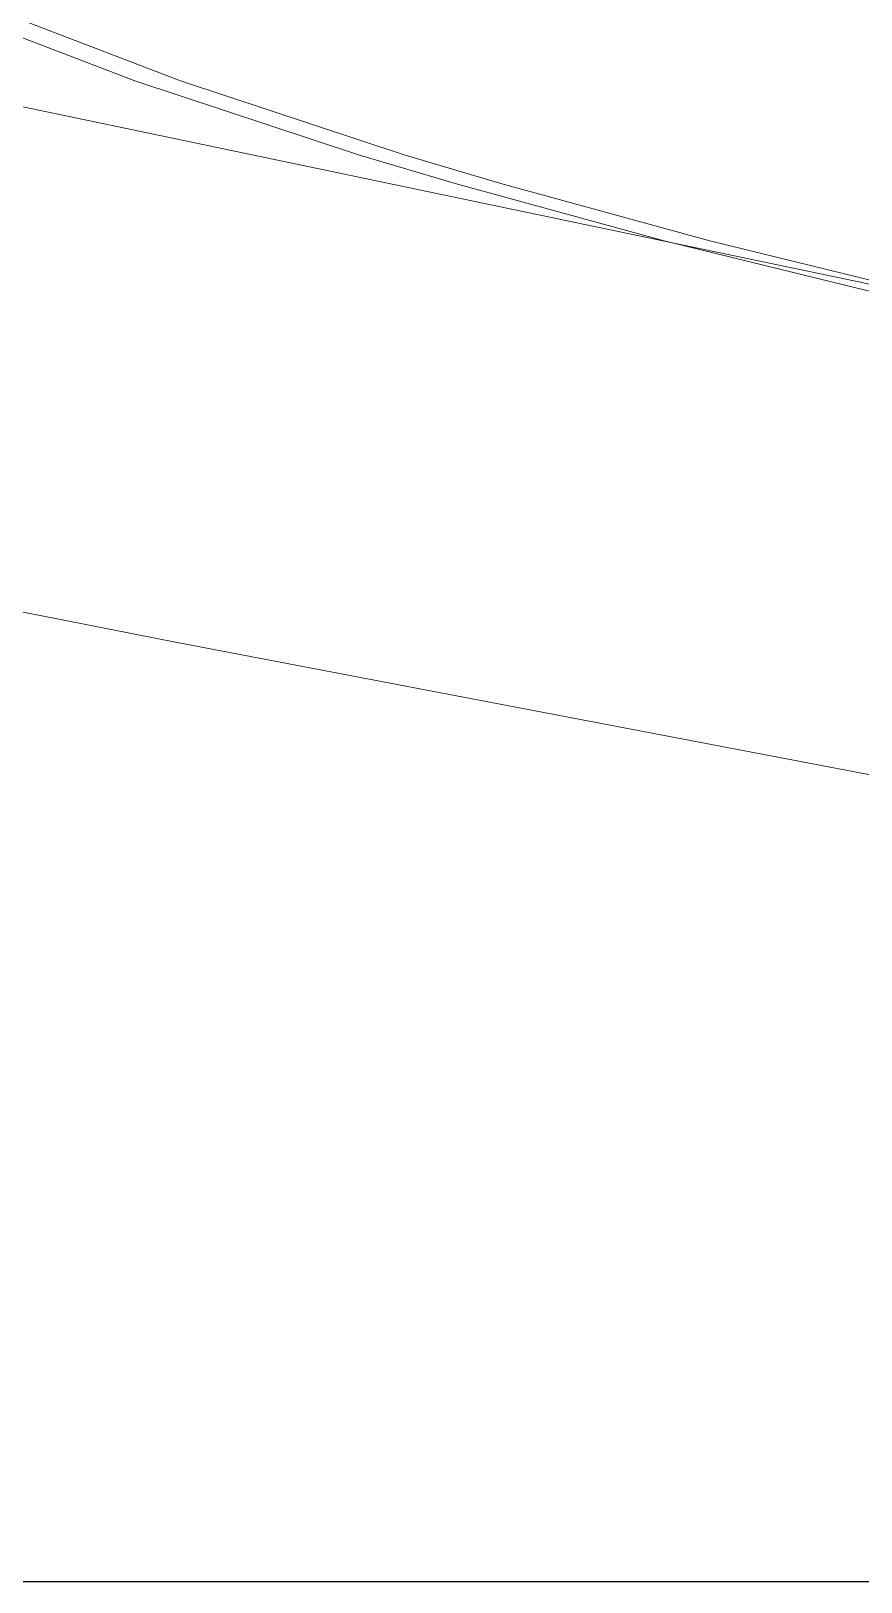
# Model space of a CAD drawing. Header units: inches. Extents: x 249 to 1192, y -18 to 440.
# Drawn here: x 635.645 to 637.468, y 180.067 to 183.476 of the extents above; entities that cross this region are included whole.
import ezdxf

# ---------------------------------------------------------------- set-up
doc = ezdxf.new("R2010")
doc.units = ezdxf.units.IN
doc.header["$MEASUREMENT"] = 0
doc.layers.add('DINDING', color=6, linetype='Continuous', lineweight=0)
doc.layers.add('GROUND', color=36, linetype='Continuous')

# ---------------------------------------------------------------- blocks, each defined once
blk = doc.blocks.new('ampak samping')
at = {"layer": 'DINDING'}
for points in [[(629.8803, 185.8617), (629.8803, 183.9617), (630.2218, 183.4817), (630.948, 183.1817), (632.7467, 182.7657), (635.9659, 182.1317), (639.1078, 181.5317), (646.4328, 180.0667)], [(649.0353, 180.0667), (649.0353, 180.9617), (639.1707, 182.5406), (637.8217, 182.8217), (637.0363, 183.0141), (636.5768, 183.1402), (636.3646, 183.2036), (635.8733, 183.3663), (635.0274, 183.6908), (634.6211, 183.9473), (634.3548, 185.4617)], [(649.0353, 180.0667), (649.0353, 180.9617), (639.2707, 182.5406), (637.9217, 182.8217), (637.1363, 183.0141), (636.6768, 183.1402), (636.4646, 183.2036), (635.9733, 183.3663), (635.1274, 183.6908), (634.7211, 183.9473), (634.4548, 185.4617)], [(630.948, 184.2899), (646.4328, 181.0454)]]:
    blk.add_lwpolyline(points, dxfattribs=at)
at = {"layer": 'GROUND'}
blk.add_lwpolyline([(654.0126, 180.0667), (596.1839, 180.0667)], dxfattribs=at)

msp = doc.modelspace()

# ---------------------------------------------------------------- block references
at = {"layer": 'DINDING'}
msp.add_blockref('ampak samping', (0, 0), dxfattribs=at)

doc.saveas('drawing.dxf')
